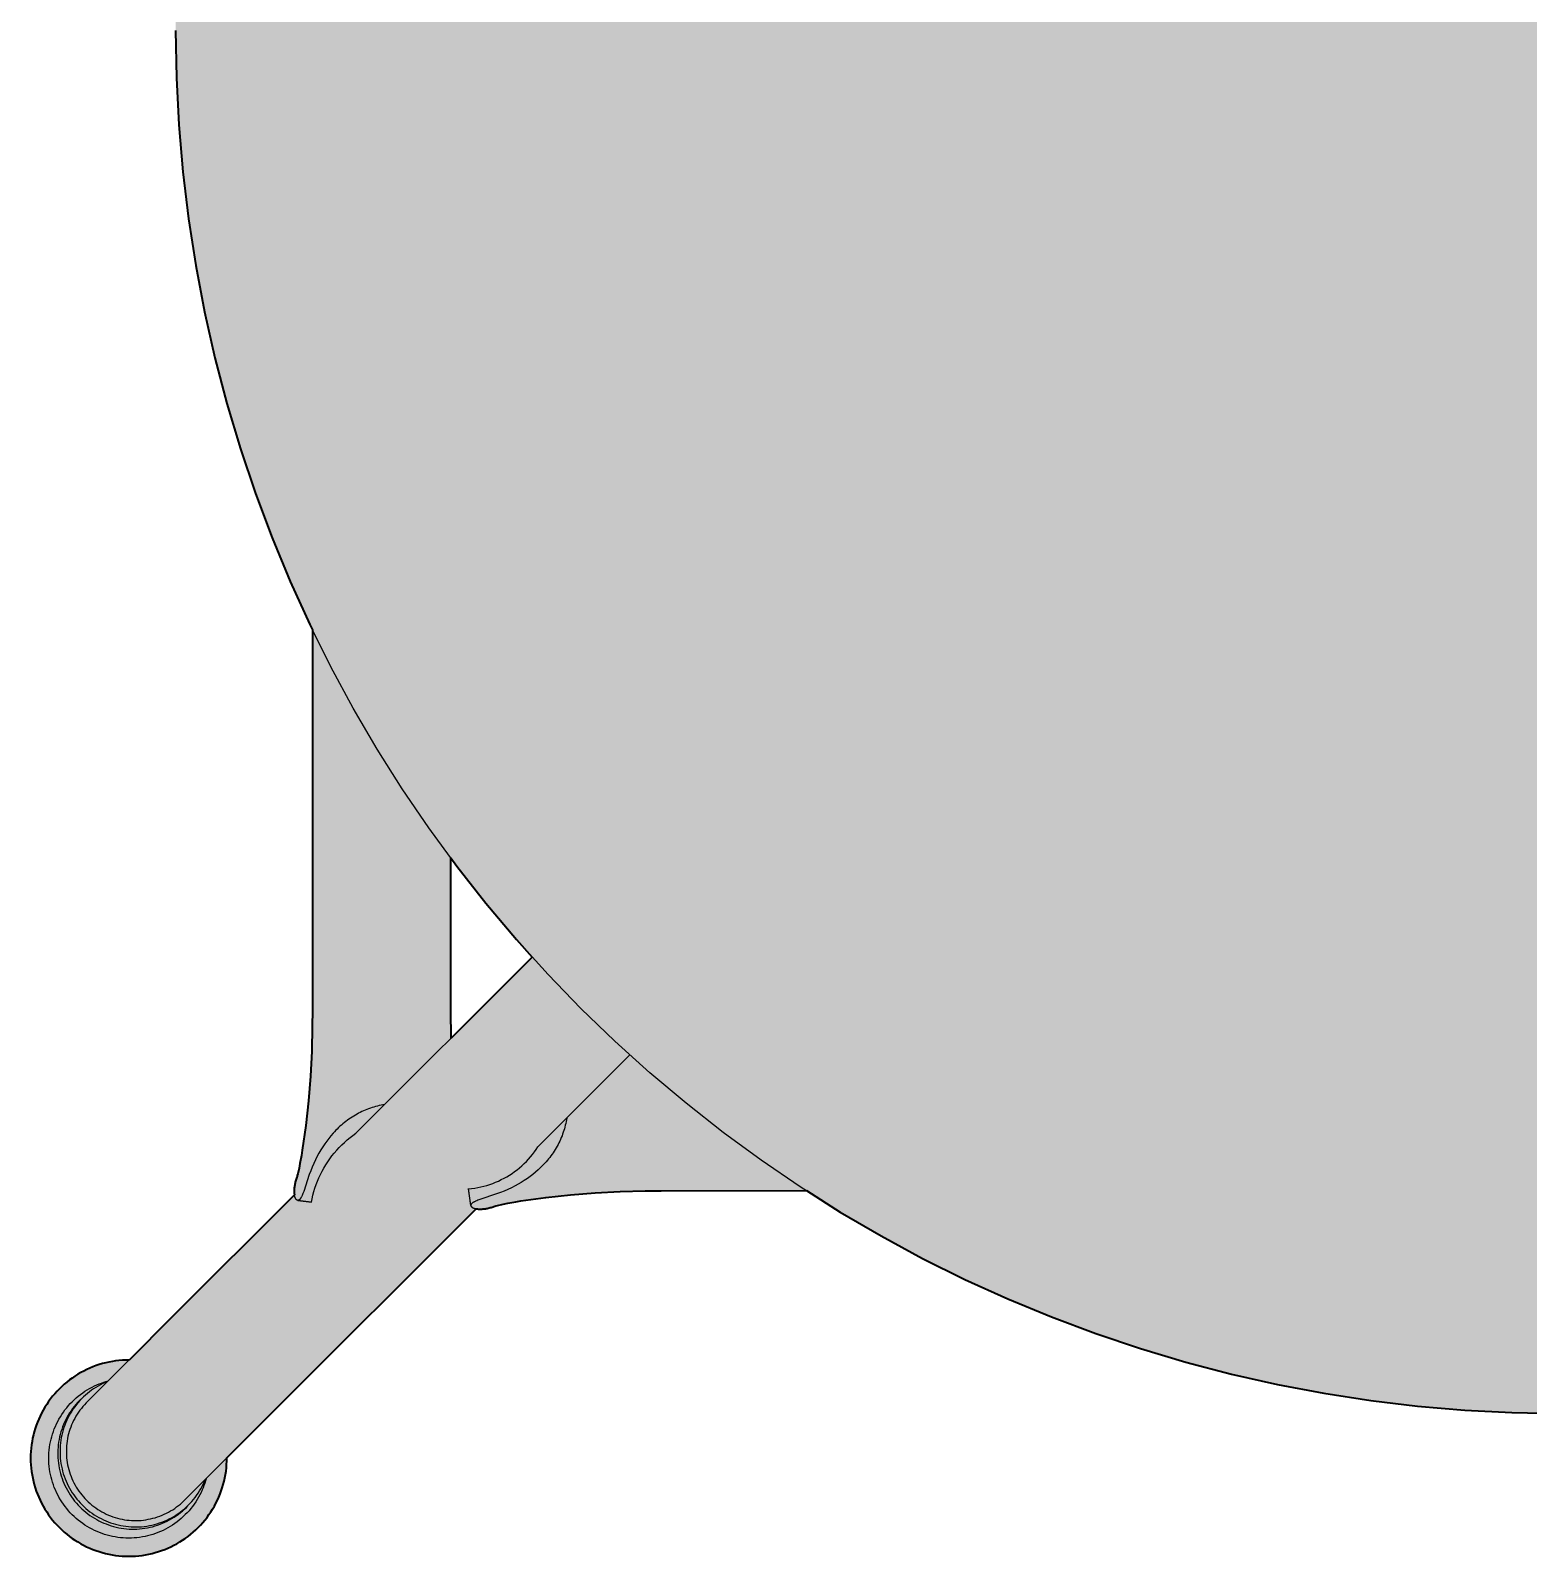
# Model space of a CAD drawing. Header units: millimetres. Extents: x -51 to 1808, y -768 to 752.
# Drawn here: x 181.8 to 355, y -768.4 to -591.6 of the extents above; entities that cross this region are included whole.
import ezdxf

# ---------------------------------------------------------------- set-up
doc = ezdxf.new("R2010")
doc.units = ezdxf.units.MM
doc.layers.add('Blocks', color=7, linetype='Continuous')
doc.layers.add('Blocks$Fill', color=7, linetype='Continuous', true_color=0xffffff)
doc.layers.add('Blocks$Inner', color=7, linetype='Continuous', lineweight=25, true_color=0x007f00)
doc.layers.add('Blocks$Outline', color=7, linetype='Continuous', lineweight=35, true_color=0xff3f3f)

# ---------------------------------------------------------------- blocks, each defined once
blk = doc.blocks.new('Cornet Barstool Top')
at = {"layer": 'Blocks$Fill'}
h = blk.add_hatch(color=256, dxfattribs=at)
h.paths.add_polyline_path([(489.73, 136.43), (490.52, 136.42), (490.91, 136.43), (491.3, 136.46), (491.69, 136.51), (492.08, 136.56), (492.47, 136.63), (492.85, 136.72), (493.24, 136.81), (493.61, 136.92), (493.99, 137.05), (494.36, 137.18), (494.72, 137.33), (495.08, 137.49), (495.43, 137.66), (495.78, 137.85), (496.12, 138.05), (496.45, 138.26), (496.78, 138.48), (497.09, 138.71), (497.4, 138.95), (497.7, 139.2), (498, 139.47), (498.28, 139.74), (498.55, 140.02), (498.81, 140.31), (499.06, 140.6), (499.3, 140.91), (499.53, 141.22), (499.74, 141.54), (499.95, 141.87), (500.15, 142.2), (500.33, 142.54), (500.5, 142.89), (500.66, 143.24), (500.81, 143.6), (500.95, 143.97), (501.07, 144.33), (501.18, 144.7), (501.28, 145.08), (501.37, 145.46), (501.44, 145.84), (501.5, 146.22), (501.54, 146.61), (501.58, 146.99), (501.6, 147.38), (501.6, 147.77), (501.6, 148.15), (501.58, 148.54), (501.54, 148.93), (501.5, 149.31), (501.44, 149.69), (501.36, 150.08), (501.28, 150.45), (501.18, 150.83), (501.07, 151.2), (500.95, 151.57), (500.81, 151.93), (500.66, 152.29), (500.5, 152.64), (500.33, 152.99), (500.14, 153.33), (499.95, 153.66), (499.74, 153.99), (499.52, 154.31), (499.29, 154.62), (499.06, 154.93), (498.81, 155.23), (498.55, 155.51), (498.28, 155.79), (498, 156.06), (497.71, 156.32), (497.41, 156.57), (497.11, 156.81), (496.8, 157.04), (496.48, 157.26), (496.15, 157.46), (495.81, 157.66), (495.47, 157.84), (495.13, 158.02), (494.77, 158.18), (494.41, 158.32), (494.05, 158.46), (493.68, 158.58), (493.31, 158.69), (492.94, 158.79), (492.56, 158.88), (492.18, 158.95), (491.8, 159.01), (491.41, 159.06), (491.02, 159.09), (490.64, 159.11), (490.25, 159.11), (489.86, 159.11), (489.48, 159.09), (489.09, 159.05), (488.7, 159.01), (488.32, 158.95), (487.94, 158.88), (487.56, 158.79), (487.19, 158.69), (486.82, 158.58), (486.45, 158.46), (486.09, 158.32), (485.73, 158.17), (485.38, 158.01), (485.03, 157.84), (484.69, 157.66), (484.35, 157.46), (484.03, 157.25), (483.71, 157.04), (483.39, 156.81), (483.09, 156.57), (482.79, 156.32), (482.5, 156.06), (482.23, 155.79), (481.96, 155.51), (481.7, 155.23), (481.45, 154.93), (481.22, 154.63), (480.99, 154.32), (480.77, 154.01), (480.57, 153.68), (480.37, 153.35), (480.19, 153.01), (480.02, 152.67), (479.86, 152.32), (479.71, 151.97), (479.57, 151.61), (479.45, 151.25), (479.34, 150.88), (479.24, 150.51), (479.15, 150.13), (479.08, 149.76), (479.02, 149.38), (478.97, 149), (478.93, 148.62), (478.91, 148.23), (469.64, 138.96), (469.58, 138.97), (469.53, 138.98), (469.49, 138.98), (469.44, 138.99), (469.39, 138.99), (469.3, 139), (469.19, 139), (469.09, 139), (468.99, 139), (468.88, 138.99), (468.78, 138.98), (468.67, 138.97), (468.57, 138.95), (468.47, 138.94), (468.35, 138.91), (468.24, 138.89), (468.13, 138.86), (468.02, 138.83), (467.9, 138.8), (467.79, 138.77), (467.68, 138.73), (467.57, 138.69), (467.36, 138.63), (467.18, 138.59), (466.53, 138.44), (465.98, 138.33), (464.46, 138.05), (461.6, 137.66), (458.73, 137.34), (455.86, 137.11), (452.98, 136.96), (450.09, 136.89), (367.25, 136.85), (357.38, 139.24), (352.01, 140.26), (346.61, 141.09), (341.19, 141.75), (335.74, 142.21), (330.29, 142.49), (324.82, 142.58), (313.91, 142.21), (308.46, 141.75), (303.04, 141.09), (297.64, 140.26), (292.27, 139.24), (286.94, 138.04), (282.34, 136.83), (197.96, 136.86), (194.59, 137.01), (191.22, 137.26), (187.87, 137.63), (184.53, 138.11), (183.61, 138.28), (183.07, 138.39), (182.23, 138.58), (182.13, 138.61), (182.02, 138.64), (181.91, 138.68), (181.8, 138.72), (181.69, 138.75), (181.58, 138.78), (181.47, 138.81), (181.35, 138.84), (181.24, 138.86), (181.13, 138.89), (181.02, 138.9), (180.92, 138.92), (180.82, 138.93), (180.71, 138.94), (180.61, 138.95), (180.51, 138.95), (180.4, 138.95), (180.3, 138.95), (180.2, 138.94), (180.16, 138.94), (180.11, 138.93), (180.06, 138.93), (180.02, 138.92), (179.97, 138.91), (179.92, 138.9), (179.88, 138.89), (179.84, 138.88), (179.84, 138.88), (170.99, 147.73), (170.98, 148.5), (170.96, 148.88), (170.93, 149.26), (170.88, 149.64), (170.82, 150.02), (170.74, 150.4), (170.66, 150.77), (170.56, 151.14), (170.44, 151.51), (170.32, 151.87), (170.18, 152.23), (170.04, 152.58), (169.88, 152.93), (169.7, 153.27), (169.52, 153.61), (169.33, 153.94), (169.12, 154.26), (168.9, 154.58), (168.68, 154.89), (168.44, 155.19), (168.19, 155.48), (167.94, 155.76), (167.67, 156.04), (167.39, 156.31), (167.1, 156.57), (166.81, 156.82), (166.5, 157.06), (166.19, 157.29), (165.87, 157.5), (165.54, 157.71), (165.21, 157.91), (164.87, 158.09), (164.52, 158.26), (164.17, 158.42), (163.81, 158.57), (163.44, 158.71), (163.08, 158.83), (162.71, 158.94), (162.33, 159.04), (161.95, 159.12), (161.57, 159.2), (161.19, 159.26), (160.8, 159.3), (160.42, 159.34), (160.03, 159.36), (159.64, 159.36), (159.26, 159.36), (158.87, 159.34), (158.48, 159.3), (158.1, 159.26), (157.71, 159.2), (157.33, 159.12), (156.96, 159.04), (156.58, 158.94), (156.21, 158.83), (155.84, 158.71), (155.48, 158.57), (155.12, 158.42), (154.77, 158.26), (154.42, 158.09), (154.08, 157.9), (153.75, 157.71), (153.42, 157.5), (153.1, 157.28), (152.79, 157.05), (152.48, 156.81), (152.18, 156.57), (151.9, 156.31), (151.62, 156.04), (151.35, 155.76), (151.09, 155.47), (150.84, 155.17), (150.6, 154.87), (150.37, 154.56), (150.15, 154.24), (149.95, 153.91), (149.75, 153.57), (149.57, 153.23), (149.39, 152.88), (149.23, 152.53), (149.09, 152.17), (148.95, 151.81), (148.83, 151.44), (148.72, 151.07), (148.62, 150.7), (148.53, 150.32), (148.46, 149.94), (148.4, 149.56), (148.35, 149.17), (148.32, 148.78), (148.3, 148.4), (148.3, 148.01), (148.3, 147.62), (148.32, 147.24), (148.35, 146.85), (148.4, 146.46), (148.46, 146.08), (148.53, 145.7), (148.62, 145.32), (148.72, 144.95), (148.83, 144.58), (148.95, 144.21), (149.09, 143.85), (149.24, 143.49), (149.4, 143.14), (149.57, 142.79), (149.75, 142.45), (149.95, 142.11), (150.16, 141.79), (150.37, 141.46), (150.6, 141.15), (150.84, 140.85), (151.09, 140.55), (151.35, 140.26), (151.62, 139.98), (151.91, 139.71), (152.2, 139.45), (152.5, 139.19), (152.81, 138.95), (153.13, 138.72), (153.46, 138.49), (153.8, 138.28), (154.14, 138.09), (154.49, 137.9), (154.84, 137.73), (155.2, 137.57), (155.57, 137.42), (155.94, 137.28), (156.32, 137.16), (156.7, 137.05), (157.08, 136.95), (157.47, 136.87), (157.86, 136.8), (158.25, 136.75), (158.64, 136.71), (159.04, 136.68), (159.43, 136.66), (178.58, 117.52), (178.56, 117.47), (178.55, 117.43), (178.54, 117.39), (178.53, 117.35), (178.52, 117.31), (178.52, 117.26), (178.51, 117.22), (178.5, 117.17), (178.5, 117.12), (178.49, 117.07), (178.49, 117.03), (178.48, 116.93), (178.48, 116.83), (178.48, 116.73), (178.48, 116.62), (178.49, 116.52), (178.5, 116.41), (178.51, 116.31), (178.52, 116.21), (178.54, 116.1), (178.56, 115.99), (178.59, 115.88), (178.61, 115.76), (178.64, 115.65), (178.68, 115.54), (178.71, 115.43), (178.75, 115.32), (178.79, 115.21), (178.85, 115), (178.89, 114.82), (179.04, 114.16), (179.15, 113.62), (179.42, 112.09), (179.82, 109.24), (180.14, 106.37), (180.37, 103.49), (180.52, 100.61), (180.59, 97.73), (180.62, 51.88), (178.07, 46.33), (175.98, 41.28), (174.06, 36.17), (172.32, 30.99), (170.76, 25.75), (169.37, 20.47), (168.17, 15.14), (167.15, 9.77), (166.32, 4.37), (165.66, -1.05), (165.2, -6.5), (164.92, -11.95), (164.82, -17.42), (164.92, -22.88), (165.2, -28.33), (165.66, -33.78), (166.32, -39.2), (167.15, -44.6), (168.17, -49.97), (169.37, -55.3), (170.76, -60.58), (172.32, -65.82), (174.06, -71), (175.98, -76.11), (178.07, -81.16), (180.33, -86.13), (180.64, -86.76), (180.56, -135.49), (180.41, -138.38), (180.18, -141.25), (179.87, -144.12), (179.47, -146.97), (179.37, -147.59), (179.09, -149.04), (178.94, -149.7), (178.89, -149.88), (178.86, -149.99), (178.83, -150.09), (178.79, -150.2), (178.76, -150.31), (178.72, -150.42), (178.69, -150.53), (178.66, -150.65), (178.63, -150.76), (178.61, -150.87), (178.59, -150.99), (178.57, -151.09), (178.56, -151.19), (178.54, -151.3), (178.53, -151.4), (178.53, -151.5), (178.52, -151.61), (178.52, -151.71), (178.53, -151.82), (178.53, -151.91), (178.54, -151.96), (178.54, -152), (178.55, -152.05), (178.55, -152.1), (178.56, -152.12), (159.43, -171.25), (158.66, -171.27), (158.27, -171.3), (157.88, -171.35), (157.5, -171.41), (157.11, -171.48), (156.73, -171.56), (156.36, -171.66), (155.98, -171.77), (155.62, -171.89), (155.25, -172.03), (154.89, -172.18), (154.54, -172.34), (154.19, -172.51), (153.84, -172.7), (153.51, -172.89), (153.18, -173.1), (152.86, -173.32), (152.54, -173.55), (152.24, -173.79), (151.94, -174.04), (151.65, -174.3), (151.37, -174.57), (151.1, -174.85), (150.84, -175.14), (150.59, -175.43), (150.35, -175.74), (150.12, -176.05), (149.91, -176.37), (149.7, -176.7), (149.5, -177.03), (149.32, -177.38), (149.15, -177.72), (148.99, -178.08), (148.84, -178.43), (148.7, -178.8), (148.58, -179.16), (148.47, -179.53), (148.37, -179.91), (148.28, -180.29), (148.21, -180.67), (148.15, -181.05), (148.11, -181.44), (148.07, -181.82), (148.05, -182.21), (148.05, -182.6), (148.05, -182.98), (148.07, -183.37), (148.11, -183.76), (148.15, -184.14), (148.21, -184.53), (148.29, -184.91), (148.37, -185.28), (148.47, -185.66), (148.58, -186.03), (148.7, -186.4), (148.84, -186.76), (148.99, -187.12), (149.15, -187.47), (149.32, -187.82), (149.51, -188.16), (149.7, -188.49), (149.91, -188.82), (150.13, -189.14), (150.36, -189.45), (150.59, -189.76), (150.84, -190.06), (151.1, -190.34), (151.37, -190.62), (151.65, -190.89), (151.94, -191.15), (152.24, -191.4), (152.54, -191.64), (152.85, -191.87), (153.17, -192.09), (153.5, -192.29), (153.84, -192.49), (154.18, -192.67), (154.52, -192.85), (154.88, -193.01), (155.24, -193.15), (155.6, -193.29), (155.97, -193.41), (156.34, -193.52), (156.71, -193.62), (157.09, -193.71), (157.47, -193.78), (157.85, -193.84), (158.24, -193.89), (158.63, -193.92), (159.01, -193.94), (159.4, -193.95), (159.79, -193.94), (160.17, -193.92), (160.56, -193.89), (160.95, -193.84), (161.33, -193.78), (161.71, -193.71), (162.09, -193.62), (162.46, -193.52), (162.83, -193.41), (163.2, -193.29), (163.56, -193.15), (163.92, -193), (164.27, -192.84), (164.62, -192.67), (164.96, -192.49), (165.3, -192.29), (165.62, -192.08), (165.94, -191.87), (166.26, -191.64), (166.56, -191.4), (166.86, -191.15), (167.15, -190.89), (167.42, -190.62), (167.7, -190.34), (167.96, -190.05), (168.21, -189.75), (168.45, -189.45), (168.68, -189.13), (168.89, -188.81), (169.1, -188.48), (169.3, -188.15), (169.48, -187.8), (169.65, -187.45), (169.82, -187.1), (169.96, -186.74), (170.1, -186.38), (170.22, -186.01), (170.33, -185.63), (170.43, -185.26), (170.52, -184.88), (170.59, -184.5), (170.65, -184.11), (170.69, -183.72), (170.72, -183.34), (170.74, -182.95), (170.75, -182.56), (199.57, -153.73), (199.64, -153.74), (199.68, -153.75), (199.73, -153.76), (199.78, -153.76), (199.83, -153.77), (199.92, -153.77), (200.02, -153.78), (200.13, -153.77), (200.23, -153.77), (200.34, -153.76), (200.44, -153.76), (200.54, -153.74), (200.65, -153.73), (200.75, -153.71), (200.86, -153.69), (200.98, -153.67), (201.09, -153.64), (201.2, -153.61), (201.31, -153.58), (201.42, -153.54), (201.53, -153.51), (201.64, -153.47), (201.85, -153.41), (202.03, -153.36), (202.69, -153.21), (203.23, -153.1), (204.76, -152.83), (207.62, -152.43), (210.48, -152.11), (213.36, -151.88), (216.24, -151.73), (219.12, -151.66), (237.77, -151.64), (246.41, -156.88), (251.21, -159.48), (256.11, -161.91), (261.08, -164.17), (266.13, -166.26), (271.24, -168.18), (276.42, -169.92), (281.66, -171.48), (286.94, -172.87), (292.27, -174.07), (297.64, -175.09), (303.04, -175.93), (308.46, -176.58), (313.91, -177.04), (319.36, -177.32), (324.82, -177.42), (330.29, -177.32), (335.74, -177.04), (341.19, -176.58), (346.61, -175.93), (352.01, -175.09), (357.38, -174.07), (362.71, -172.87), (367.99, -171.48), (373.23, -169.92), (378.41, -168.18), (383.52, -166.26), (388.57, -164.17), (393.54, -161.91), (398.44, -159.48), (403.24, -156.88), (407.96, -154.12), (411.93, -151.61), (433.21, -151.69), (436.09, -151.84), (438.97, -152.08), (441.83, -152.39), (444.69, -152.79), (445.3, -152.89), (446.76, -153.17), (447.42, -153.32), (447.81, -153.42), (447.92, -153.46), (448.03, -153.5), (448.14, -153.53), (448.25, -153.57), (448.36, -153.6), (448.47, -153.62), (448.59, -153.65), (448.7, -153.67), (448.8, -153.69), (448.91, -153.7), (449.01, -153.71), (449.11, -153.72), (449.22, -153.73), (449.32, -153.73), (449.43, -153.73), (449.53, -153.73), (449.62, -153.72), (449.67, -153.72), (449.72, -153.71), (449.77, -153.71), (449.8, -153.7), (478.66, -182.56), (478.67, -183.33), (478.69, -183.71), (478.72, -184.09), (478.77, -184.47), (478.83, -184.85), (478.91, -185.23), (478.99, -185.6), (479.09, -185.97), (479.21, -186.34), (479.33, -186.7), (479.47, -187.06), (479.61, -187.41), (479.77, -187.76), (479.95, -188.1), (480.13, -188.44), (480.32, -188.77), (480.53, -189.09), (480.75, -189.41), (480.97, -189.72), (481.21, -190.02), (481.46, -190.31), (481.71, -190.59), (481.98, -190.87), (482.26, -191.14), (482.55, -191.4), (482.84, -191.65), (483.15, -191.89), (483.46, -192.12), (483.78, -192.33), (484.11, -192.54), (484.44, -192.74), (484.78, -192.92), (485.13, -193.09), (485.48, -193.25), (485.84, -193.4), (486.21, -193.54), (486.57, -193.66), (486.94, -193.77), (487.32, -193.87), (487.7, -193.96), (488.08, -194.03), (488.46, -194.09), (488.85, -194.13), (489.23, -194.17), (489.62, -194.19), (490.01, -194.19), (490.39, -194.19), (490.78, -194.17), (491.17, -194.13), (491.55, -194.09), (491.94, -194.03), (492.32, -193.95), (492.69, -193.87), (493.07, -193.77), (493.44, -193.66), (493.81, -193.54), (494.17, -193.4), (494.53, -193.25), (494.88, -193.09), (495.23, -192.92), (495.57, -192.74), (495.9, -192.54), (496.23, -192.33), (496.55, -192.11), (496.86, -191.89), (497.17, -191.65), (497.47, -191.4), (497.75, -191.14), (498.03, -190.87), (498.3, -190.59), (498.56, -190.3), (498.81, -190), (499.05, -189.7), (499.28, -189.39), (499.5, -189.07), (499.7, -188.74), (499.9, -188.4), (500.08, -188.06), (500.26, -187.72), (500.42, -187.36), (500.56, -187), (500.7, -186.64), (500.82, -186.27), (500.93, -185.9), (501.03, -185.53), (501.12, -185.15), (501.19, -184.77), (501.25, -184.39), (501.3, -184), (501.33, -183.62), (501.35, -183.23), (501.35, -182.84), (501.35, -182.45), (501.33, -182.07), (501.3, -181.68), (501.25, -181.3), (501.19, -180.91), (501.12, -180.53), (501.03, -180.15), (500.93, -179.78), (500.82, -179.41), (500.7, -179.04), (500.56, -178.68), (500.41, -178.32), (500.25, -177.97), (500.08, -177.62), (499.9, -177.28), (499.7, -176.94), (499.49, -176.62), (499.28, -176.3), (499.05, -175.98), (498.81, -175.68), (498.56, -175.38), (498.3, -175.09), (498.03, -174.82), (497.74, -174.54), (497.45, -174.28), (497.15, -174.02), (496.84, -173.78), (496.52, -173.55), (496.19, -173.33), (495.85, -173.12), (495.51, -172.92), (495.16, -172.73), (494.81, -172.56), (494.45, -172.4), (494.08, -172.25), (493.71, -172.11), (493.33, -171.99), (492.95, -171.88), (492.57, -171.79), (492.18, -171.7), (491.79, -171.63), (491.4, -171.58), (491.01, -171.54), (490.61, -171.51), (490.22, -171.49), (451.03, -132.3), (451.03, -132.22), (451.04, -132.12), (451.04, -132.02), (451.04, -131.92), (451.04, -131.81), (451.03, -131.71), (451.02, -131.6), (451.01, -131.5), (451, -131.4), (450.98, -131.29), (450.96, -131.18), (450.93, -131.07), (450.91, -130.95), (450.88, -130.84), (450.85, -130.73), (450.81, -130.62), (450.77, -130.51), (450.73, -130.4), (450.25, -127.98), (449.85, -125.54), (449.53, -123.09), (449.28, -120.63), (449.12, -118.16), (455.54, -109.68), (458.61, -105.17), (461.53, -100.55), (464.29, -95.83), (466.89, -91.03), (469.32, -86.13), (471.58, -81.16), (473.67, -76.11), (475.59, -71), (477.33, -65.82), (478.89, -60.58), (480.28, -55.3), (481.48, -49.97), (482.5, -44.6), (483.33, -39.2), (483.99, -33.78), (484.45, -28.33), (484.73, -22.88), (484.82, -17.42), (484.73, -11.95), (484.45, -6.5), (483.99, -1.05), (483.33, 4.37), (482.5, 9.77), (481.48, 15.14), (480.28, 20.47), (478.89, 25.75), (477.33, 30.99), (475.59, 36.17), (473.67, 41.28), (471.58, 46.33), (469.32, 51.3), (466.89, 56.19), (464.29, 61), (461.53, 65.72), (458.61, 70.34), (455.54, 74.85), (452.31, 79.26), (449.09, 83.37), (449.49, 88.3), (449.81, 90.75), (450.21, 93.19), (450.7, 95.61), (450.73, 95.72), (450.77, 95.83), (450.81, 95.94), (450.84, 96.05), (450.87, 96.17), (450.89, 96.28), (450.92, 96.39), (450.94, 96.51), (450.96, 96.61), (450.97, 96.71), (450.98, 96.82), (450.99, 96.92), (451, 97.02), (451, 97.13), (451, 97.23), (451, 97.34), (450.99, 97.43), (450.99, 97.48), (450.99, 97.52), (450.98, 97.57), (450.97, 97.62), (450.97, 97.66)], flags=0)
h.paths.add_polyline_path([(405.28, 120.86), (451.51, 120.83), (432.02, 101.34), (425.8, 106.7), (421.5, 110.07), (417.09, 113.3), (412.58, 116.37), (407.96, 119.29)], flags=0)
h.paths.add_polyline_path([(185.71, 133.01), (186.1, 132.64), (186.29, 132.45), (186.47, 132.25)], flags=0)
h.paths.add_polyline_path([(196.61, 78.27), (196.65, 99.45), (206.19, 89.91), (200.71, 83.56), (197.34, 79.26)], flags=0)
h.paths.add_polyline_path([(217.5, 101.22), (197.94, 120.79), (244.32, 120.83), (237.07, 116.37), (232.56, 113.3), (228.15, 110.07), (223.85, 106.7), (219.67, 103.18)], flags=0)
h.paths.add_polyline_path([(196.64, -113.15), (200.71, -118.39), (204.23, -122.57), (206.07, -124.61), (196.68, -134)], flags=0)
h.paths.add_polyline_path([(449.18, -133.28), (450.61, -133.08), (450.62, -133.08), (450.62, -133.08), (450.62, -133.08), (449.18, -133.28)], flags=0)
at = {"layer": 'Blocks$Inner'}
for p, q in [((180.64, -130.78), (180.64, -86.76)), ((196.64, -113.15), (196.64, -130.78)), ((185.67, -145.01), (206.07, -124.61)), ((206.73, -146.58), (217.37, -135.93)), ((198.96, -153.35), (198.69, -151.41)), ((220.96, -151.65), (237.77, -151.64)), ((180.51, -152.99), (178.95, -152.77))]:
    blk.add_line(p, q, dxfattribs=at)
for points in [[(324.82, -177.42), (319.36, -177.32), (313.91, -177.04), (308.46, -176.58), (303.04, -175.93), (297.64, -175.09), (292.27, -174.07), (286.94, -172.87), (281.66, -171.48), (276.42, -169.92), (271.24, -168.18), (266.13, -166.26), (261.08, -164.17), (256.11, -161.91), (251.21, -159.48), (246.41, -156.88), (241.69, -154.12), (237.07, -151.2), (232.56, -148.13), (228.15, -144.9), (223.85, -141.53), (219.67, -138.01), (215.62, -134.35), (211.69, -130.55), (207.89, -126.62), (204.23, -122.57), (200.71, -118.39), (197.34, -114.09), (194.11, -109.68), (191.04, -105.17), (188.12, -100.55), (185.36, -95.83), (182.76, -91.03), (180.33, -86.13), (178.07, -81.16), (175.98, -76.11), (174.06, -71), (172.32, -65.82), (170.76, -60.58), (169.37, -55.3), (168.17, -49.97), (167.15, -44.6), (166.32, -39.2), (165.66, -33.78), (165.2, -28.33), (164.92, -22.88), (164.82, -17.42)], [(189, -141.68), (188.79, -141.72), (188.58, -141.76), (188.37, -141.8), (188.16, -141.85), (187.95, -141.91), (187.74, -141.97), (187.54, -142.03), (187.34, -142.1), (187.14, -142.17), (186.94, -142.25), (186.75, -142.33), (186.55, -142.41), (186.36, -142.5), (186.17, -142.59), (185.98, -142.69), (185.8, -142.79), (185.61, -142.9), (185.42, -143.01), (185.23, -143.13), (185.05, -143.25), (184.87, -143.38), (184.69, -143.5), (184.51, -143.64), (184.34, -143.77), (184.17, -143.91), (184, -144.06), (183.83, -144.2), (183.67, -144.35), (183.51, -144.51), (183.36, -144.66), (183.2, -144.82), (183.05, -144.98), (182.79, -145.29), (182.53, -145.59), (182.29, -145.91), (182.06, -146.24), (181.83, -146.58), (181.61, -146.93), (181.4, -147.29), (181.2, -147.66), (180.99, -148.07), (180.8, -148.49), (180.61, -148.92), (180.44, -149.36), (180.27, -149.79), (179.63, -151.73), (179.54, -151.98), (179.49, -152.1), (179.44, -152.22), (179.41, -152.28), (179.38, -152.34), (179.35, -152.41), (179.33, -152.44), (179.31, -152.47), (179.29, -152.51), (179.27, -152.53), (179.26, -152.55), (179.24, -152.57), (179.23, -152.6), (179.21, -152.62), (179.2, -152.64), (179.18, -152.65), (179.17, -152.66), (179.16, -152.67), (179.16, -152.68), (179.15, -152.68), (179.14, -152.69), (179.13, -152.7), (179.13, -152.7), (179.12, -152.71), (179.11, -152.72), (179.1, -152.72), (179.09, -152.73), (179.09, -152.73), (179.08, -152.74), (179.07, -152.74), (179.06, -152.74), (179.06, -152.75), (179.05, -152.75), (179.04, -152.75), (179.04, -152.76), (179.03, -152.76), (179.02, -152.76), (179.01, -152.76), (179.01, -152.76), (179, -152.77), (179, -152.77), (178.99, -152.77), (178.99, -152.77), (178.98, -152.77), (178.98, -152.77), (178.98, -152.77), (178.97, -152.77), (178.97, -152.77), (178.96, -152.77), (178.96, -152.77), (178.96, -152.77), (178.95, -152.77), (178.95, -152.77), (178.94, -152.77), (178.94, -152.77), (178.93, -152.77), (178.93, -152.77), (178.92, -152.77), (178.92, -152.76), (178.91, -152.76), (178.91, -152.76), (178.9, -152.76), (178.9, -152.76), (178.89, -152.76), (178.89, -152.76), (178.88, -152.75), (178.88, -152.75), (178.87, -152.75), (178.87, -152.75), (178.86, -152.74), (178.86, -152.74), (178.85, -152.74), (178.85, -152.73), (178.84, -152.73), (178.84, -152.73), (178.83, -152.72), (178.83, -152.72), (178.82, -152.72), (178.81, -152.71), (178.81, -152.7), (178.8, -152.7), (178.8, -152.69), (178.78, -152.68), (178.78, -152.67), (178.77, -152.66), (178.76, -152.65), (178.75, -152.64), (178.74, -152.63), (178.73, -152.61), (178.72, -152.6), (178.71, -152.59), (178.7, -152.57), (178.7, -152.56), (178.69, -152.54), (178.68, -152.53), (178.67, -152.5), (178.66, -152.48), (178.65, -152.46), (178.64, -152.43), (178.62, -152.39), (178.61, -152.35), (178.6, -152.31), (178.59, -152.27), (178.58, -152.23), (178.57, -152.19), (178.56, -152.14), (178.55, -152.1), (178.55, -152.05), (178.54, -152), (178.54, -151.96), (178.53, -151.91), (178.53, -151.82), (178.52, -151.71), (178.52, -151.61), (178.53, -151.5), (178.53, -151.4), (178.54, -151.3), (178.56, -151.19), (178.57, -151.09), (178.59, -150.99), (178.61, -150.87), (178.63, -150.76), (178.66, -150.65), (178.69, -150.53), (178.72, -150.42), (178.76, -150.31), (178.79, -150.2), (178.83, -150.09), (178.86, -149.99), (178.89, -149.88), (178.94, -149.7), (179.09, -149.04), (179.2, -148.5), (179.37, -147.59), (179.47, -146.97), (179.87, -144.12), (180.18, -141.25), (180.41, -138.38), (180.56, -135.49), (180.63, -132.61), (180.64, -130.78)], [(196.64, -130.78), (196.68, -134)], [(210.06, -143.25), (210.02, -143.46), (209.99, -143.66), (209.94, -143.87), (209.89, -144.08), (209.84, -144.28), (209.78, -144.49), (209.72, -144.69), (209.66, -144.89), (209.58, -145.1), (209.51, -145.3), (209.42, -145.51), (209.33, -145.71), (209.24, -145.91), (209.15, -146.11), (209.05, -146.31), (208.94, -146.5), (208.83, -146.69), (208.72, -146.88), (208.6, -147.07), (208.48, -147.25), (208.36, -147.43), (208.23, -147.61), (208.1, -147.79), (207.96, -147.96), (207.82, -148.13), (207.68, -148.3), (207.53, -148.46), (207.38, -148.63), (207.23, -148.79), (207.07, -148.94), (206.91, -149.09), (206.75, -149.25), (206.45, -149.51), (206.14, -149.76), (205.82, -150.01), (205.5, -150.24), (205.15, -150.47), (204.8, -150.69), (204.44, -150.9), (204.08, -151.1), (203.66, -151.31), (203.24, -151.5), (202.81, -151.69), (202.38, -151.86), (201.94, -152.02), (200, -152.67), (199.76, -152.76), (199.64, -152.81), (199.52, -152.86), (199.45, -152.89), (199.39, -152.92), (199.33, -152.95), (199.3, -152.97), (199.27, -152.99), (199.22, -153.01), (199.2, -153.03), (199.18, -153.04), (199.16, -153.06), (199.14, -153.07), (199.12, -153.09), (199.1, -153.1), (199.08, -153.12), (199.07, -153.13), (199.06, -153.14), (199.06, -153.14), (199.05, -153.15), (199.04, -153.16), (199.04, -153.17), (199.03, -153.17), (199.03, -153.18), (199.02, -153.19), (199.01, -153.2), (199.01, -153.21), (199, -153.21), (199, -153.22), (198.99, -153.23), (198.99, -153.24), (198.99, -153.24), (198.98, -153.25), (198.98, -153.26), (198.98, -153.26), (198.98, -153.27), (198.97, -153.28), (198.97, -153.29), (198.97, -153.29), (198.97, -153.3), (198.97, -153.3), (198.97, -153.31), (198.97, -153.31), (198.97, -153.32), (198.97, -153.32), (198.97, -153.32), (198.97, -153.33), (198.96, -153.33), (198.96, -153.34), (198.96, -153.34), (198.96, -153.34), (198.96, -153.35), (198.97, -153.35), (198.97, -153.36), (198.97, -153.36), (198.97, -153.37), (198.97, -153.37), (198.97, -153.38), (198.97, -153.38), (198.97, -153.39), (198.97, -153.39), (198.97, -153.4), (198.98, -153.4), (198.98, -153.41), (198.98, -153.41), (198.98, -153.42), (198.98, -153.42), (198.99, -153.43), (198.99, -153.43), (198.99, -153.44), (198.99, -153.44), (199, -153.45), (199, -153.45), (199, -153.46), (199.01, -153.46), (199.01, -153.47), (199.01, -153.47), (199.02, -153.48), (199.02, -153.49), (199.03, -153.49), (199.04, -153.5), (199.04, -153.5), (199.05, -153.51), (199.06, -153.52), (199.07, -153.53), (199.09, -153.54), (199.1, -153.55), (199.11, -153.56), (199.12, -153.57), (199.13, -153.58), (199.15, -153.59), (199.16, -153.59), (199.18, -153.6), (199.19, -153.61), (199.2, -153.62), (199.23, -153.63), (199.25, -153.64), (199.27, -153.65), (199.31, -153.66), (199.35, -153.68), (199.39, -153.69), (199.43, -153.7), (199.46, -153.71), (199.5, -153.72), (199.54, -153.73), (199.59, -153.74), (199.64, -153.74), (199.68, -153.75), (199.73, -153.76), (199.78, -153.76), (199.83, -153.77), (199.92, -153.77), (200.02, -153.78), (200.13, -153.77), (200.23, -153.77), (200.34, -153.76), (200.44, -153.76), (200.54, -153.74), (200.65, -153.73), (200.75, -153.71), (200.86, -153.69), (200.98, -153.67), (201.09, -153.64), (201.2, -153.61), (201.31, -153.58), (201.42, -153.54), (201.53, -153.51), (201.64, -153.47), (201.85, -153.41), (202.03, -153.36), (202.69, -153.21), (203.23, -153.1), (204.15, -152.93), (204.76, -152.83), (207.62, -152.43), (210.48, -152.11), (213.36, -151.88), (216.24, -151.73), (219.12, -151.66), (220.96, -151.65)], [(178.96, -152.77), (180.52, -152.99), (180.6, -152.58), (180.69, -152.16), (180.8, -151.75), (180.93, -151.35), (181.07, -150.95), (181.22, -150.55), (181.38, -150.16), (181.56, -149.78), (181.75, -149.4), (181.96, -149.03), (182.18, -148.66), (182.41, -148.31), (182.65, -147.96), (182.9, -147.62), (183.17, -147.29), (183.45, -146.97), (183.73, -146.66), (184.03, -146.35), (184.34, -146.06), (184.66, -145.78), (184.99, -145.51), (185.32, -145.26), (185.67, -145.01)], [(198.96, -153.34), (198.69, -151.43), (199.05, -151.39), (199.41, -151.35), (199.76, -151.28), (200.11, -151.21), (200.46, -151.13), (200.81, -151.03), (201.15, -150.92), (201.49, -150.8), (201.83, -150.67), (202.16, -150.53), (202.49, -150.37), (202.81, -150.21), (203.12, -150.03), (203.43, -149.84), (203.73, -149.65), (204.02, -149.44), (204.31, -149.22), (204.59, -149), (204.87, -148.76), (205.13, -148.52), (205.39, -148.27), (205.63, -148), (205.87, -147.73), (206.1, -147.46), (206.32, -147.17), (206.53, -146.88), (206.73, -146.58)], [(178.56, -152.12), (164.4, -166.27), (154.47, -176.21), (154.28, -176.41), (154.09, -176.62), (153.92, -176.83), (153.75, -177.05), (153.59, -177.28), (153.43, -177.51), (153.29, -177.75), (153.15, -177.99), (153.02, -178.24), (152.9, -178.49), (152.79, -178.74), (152.69, -179), (152.6, -179.26), (152.51, -179.52), (152.44, -179.79), (152.37, -180.06), (152.32, -180.33), (152.27, -180.61), (152.24, -180.88), (152.21, -181.16), (152.19, -181.43), (152.18, -181.71), (152.18, -181.99), (152.19, -182.27), (152.21, -182.54), (152.24, -182.82), (152.28, -183.09), (152.33, -183.37), (152.39, -183.64), (152.46, -183.91), (152.54, -184.17), (152.62, -184.44), (152.72, -184.7), (152.82, -184.96), (152.94, -185.21), (153.06, -185.46), (153.19, -185.7), (153.33, -185.94), (153.48, -186.18), (153.63, -186.41), (153.8, -186.63), (153.97, -186.85), (154.15, -187.06), (154.33, -187.27), (154.52, -187.47), (154.72, -187.66), (154.93, -187.85), (155.14, -188.03), (155.36, -188.2), (155.59, -188.36), (155.82, -188.52), (156.05, -188.66), (156.29, -188.8), (156.54, -188.93), (156.78, -189.06), (157.04, -189.17), (157.29, -189.27), (157.56, -189.37), (157.82, -189.46), (158.09, -189.53), (158.35, -189.6), (158.63, -189.66), (158.9, -189.71), (159.17, -189.75), (159.45, -189.78), (159.73, -189.8), (160, -189.81), (160.28, -189.81), (160.56, -189.8), (160.84, -189.79), (161.11, -189.76), (161.39, -189.72), (161.66, -189.67), (161.93, -189.62), (162.2, -189.55), (162.47, -189.48), (162.73, -189.39), (162.99, -189.3), (163.25, -189.2), (163.51, -189.09), (163.76, -188.97), (164, -188.84), (164.24, -188.7), (164.48, -188.56), (164.71, -188.4), (164.94, -188.24), (165.16, -188.07), (165.37, -187.9), (165.58, -187.71), (165.78, -187.52), (175.72, -177.59), (199.57, -153.73)], [(170.75, -182.56), (170.74, -182.95), (170.72, -183.34), (170.69, -183.72), (170.65, -184.11), (170.59, -184.5), (170.52, -184.88), (170.43, -185.26), (170.33, -185.63), (170.22, -186.01), (170.1, -186.38), (169.96, -186.74), (169.82, -187.1), (169.65, -187.45), (169.48, -187.8), (169.3, -188.15), (169.1, -188.48), (168.89, -188.81), (168.68, -189.13), (168.45, -189.45), (168.21, -189.75), (167.96, -190.05), (167.7, -190.34), (167.42, -190.62), (167.15, -190.89), (166.86, -191.15), (166.56, -191.4), (166.26, -191.64), (165.94, -191.87), (165.62, -192.08), (165.3, -192.29), (164.96, -192.49), (164.62, -192.67), (164.27, -192.84), (163.92, -193), (163.56, -193.15), (163.2, -193.29), (162.83, -193.41), (162.46, -193.52), (162.09, -193.62), (161.71, -193.71), (161.33, -193.78), (160.95, -193.84), (160.56, -193.89), (160.17, -193.92), (159.79, -193.94), (159.4, -193.95), (159.01, -193.94), (158.63, -193.92), (158.24, -193.89), (157.85, -193.84), (157.47, -193.78), (157.09, -193.71), (156.71, -193.62), (156.34, -193.52), (155.97, -193.41), (155.6, -193.29), (155.24, -193.15), (154.88, -193.01), (154.52, -192.85), (154.18, -192.67), (153.84, -192.49), (153.5, -192.29), (153.17, -192.09), (152.85, -191.87), (152.54, -191.64), (152.24, -191.4), (151.94, -191.15), (151.65, -190.89), (151.37, -190.62), (151.1, -190.34), (150.84, -190.06), (150.59, -189.76), (150.36, -189.45), (150.13, -189.14), (149.91, -188.82), (149.7, -188.49), (149.51, -188.16), (149.32, -187.82), (149.15, -187.47), (148.99, -187.12), (148.84, -186.76), (148.7, -186.4), (148.58, -186.03), (148.47, -185.66), (148.37, -185.28), (148.29, -184.91), (148.21, -184.53), (148.15, -184.14), (148.11, -183.76), (148.07, -183.37), (148.05, -182.98), (148.05, -182.6), (148.05, -182.21), (148.07, -181.82), (148.11, -181.44), (148.15, -181.05), (148.21, -180.67), (148.28, -180.29), (148.37, -179.91), (148.47, -179.53), (148.58, -179.16), (148.7, -178.8), (148.84, -178.43), (148.99, -178.08), (149.15, -177.72), (149.32, -177.38), (149.5, -177.03), (149.7, -176.7), (149.91, -176.37), (150.12, -176.05), (150.35, -175.74), (150.59, -175.43), (150.84, -175.14), (151.1, -174.85), (151.37, -174.57), (151.65, -174.3), (151.94, -174.04), (152.24, -173.79), (152.54, -173.55), (152.86, -173.32), (153.18, -173.1), (153.51, -172.89), (153.84, -172.7), (154.19, -172.51), (154.54, -172.34), (154.89, -172.18), (155.25, -172.03), (155.62, -171.89), (155.98, -171.77), (156.36, -171.66), (156.73, -171.56), (157.11, -171.48), (157.5, -171.41), (157.88, -171.35), (158.27, -171.3), (158.66, -171.27), (159.04, -171.25), (159.43, -171.25)], [(168.34, -184.97), (168.26, -185.23), (168.18, -185.5), (168.09, -185.76), (167.99, -186.01), (167.89, -186.27), (167.76, -186.56), (167.62, -186.84), (167.47, -187.12), (167.31, -187.39), (167.14, -187.66), (166.96, -187.92), (166.77, -188.18), (166.58, -188.43), (166.37, -188.67), (166.16, -188.91), (165.94, -189.13), (165.71, -189.36), (165.48, -189.57), (165.23, -189.77), (164.98, -189.97), (164.73, -190.15), (164.47, -190.33), (164.2, -190.5), (163.92, -190.66), (163.65, -190.81), (163.36, -190.95), (163.07, -191.08), (162.78, -191.2), (162.49, -191.31), (162.19, -191.41), (161.89, -191.5), (161.58, -191.58), (161.28, -191.65), (160.97, -191.71), (160.65, -191.76), (160.34, -191.8), (160.03, -191.82), (159.71, -191.84), (159.4, -191.85), (159.08, -191.84), (158.77, -191.82), (158.46, -191.8), (158.14, -191.76), (157.83, -191.71), (157.52, -191.65), (157.22, -191.58), (156.91, -191.5), (156.61, -191.42), (156.31, -191.32), (156.02, -191.21), (155.73, -191.09), (155.44, -190.95), (155.15, -190.81), (154.87, -190.66), (154.6, -190.5), (154.33, -190.33), (154.07, -190.16), (153.81, -189.97), (153.56, -189.77), (153.32, -189.57), (153.09, -189.36), (152.86, -189.14), (152.64, -188.91), (152.43, -188.67), (152.22, -188.43), (152.03, -188.18), (151.84, -187.93), (151.66, -187.66), (151.49, -187.4), (151.33, -187.12), (151.18, -186.84), (151.04, -186.56), (150.91, -186.27), (150.79, -185.98), (150.68, -185.68), (150.58, -185.39), (150.49, -185.08), (150.41, -184.78), (150.34, -184.47), (150.28, -184.16), (150.23, -183.85), (150.2, -183.54), (150.17, -183.23), (150.15, -182.91), (150.15, -182.6), (150.15, -182.28), (150.17, -181.97), (150.2, -181.65), (150.23, -181.34), (150.28, -181.03), (150.34, -180.72), (150.41, -180.41), (150.49, -180.11), (150.58, -179.81), (150.68, -179.51), (150.79, -179.21), (150.91, -178.92), (151.04, -178.63), (151.18, -178.35), (151.33, -178.07), (151.49, -177.8), (151.66, -177.53), (151.84, -177.27), (152.02, -177.01), (152.22, -176.76), (152.42, -176.52), (152.64, -176.28), (152.86, -176.06), (153.08, -175.84), (153.32, -175.62), (153.56, -175.42), (153.81, -175.22), (154.07, -175.04), (154.33, -174.86), (154.6, -174.69), (154.87, -174.53), (155.15, -174.38), (155.43, -174.24), (155.72, -174.11), (155.98, -174), (156.23, -173.9), (156.5, -173.81), (156.76, -173.73), (157.02, -173.66)], [(156.95, -173.73), (156.67, -173.84), (156.4, -173.97), (156.13, -174.11), (155.86, -174.25), (155.6, -174.4), (155.34, -174.57), (155.1, -174.74), (154.85, -174.92), (154.62, -175.11), (154.39, -175.3), (154.16, -175.51), (153.95, -175.72), (153.74, -175.94), (153.54, -176.17), (153.35, -176.4), (153.16, -176.64), (152.98, -176.89), (152.82, -177.14), (152.66, -177.4), (152.51, -177.66), (152.37, -177.93), (152.24, -178.2), (152.12, -178.48), (152.01, -178.76), (151.9, -179.04), (151.81, -179.33), (151.73, -179.62), (151.66, -179.92), (151.6, -180.21), (151.55, -180.51), (151.51, -180.81), (151.48, -181.11), (151.46, -181.41), (151.45, -181.72), (151.45, -182.02), (151.46, -182.32), (151.48, -182.62), (151.51, -182.92), (151.56, -183.22), (151.61, -183.52), (151.68, -183.82), (151.75, -184.11), (151.83, -184.4), (151.93, -184.69), (152.03, -184.97), (152.15, -185.25), (152.27, -185.53), (152.4, -185.8), (152.55, -186.07), (152.7, -186.33), (152.86, -186.59), (153.03, -186.84), (153.21, -187.08), (153.39, -187.32), (153.59, -187.55), (153.79, -187.78), (154, -187.99), (154.22, -188.2), (154.44, -188.41), (154.67, -188.6), (154.91, -188.79), (155.16, -188.97), (155.41, -189.14), (155.66, -189.3), (155.92, -189.45), (156.19, -189.59), (156.46, -189.72), (156.74, -189.85), (157.02, -189.96), (157.3, -190.06), (157.59, -190.16), (157.88, -190.24), (158.18, -190.32), (158.47, -190.38), (158.77, -190.43), (159.07, -190.48), (159.37, -190.51), (159.67, -190.53), (159.97, -190.54), (160.28, -190.55), (160.58, -190.54), (160.88, -190.52), (161.18, -190.49), (161.48, -190.45), (161.78, -190.4), (162.08, -190.33), (162.37, -190.26), (162.66, -190.18), (162.95, -190.09), (163.23, -189.99), (163.52, -189.88), (163.79, -189.75), (164.07, -189.62), (164.33, -189.48), (164.6, -189.33), (164.85, -189.18), (165.11, -189.01), (165.35, -188.83), (165.59, -188.65), (165.83, -188.46), (166.05, -188.25), (166.27, -188.05), (166.48, -187.83), (166.69, -187.61), (166.89, -187.38), (167.07, -187.14), (167.25, -186.9), (167.43, -186.65), (167.59, -186.39), (167.74, -186.13), (167.89, -185.87), (168.02, -185.6), (168.15, -185.32), (168.26, -185.04)], [(153.87, -175.75), (153.69, -175.93), (153.48, -176.15), (153.28, -176.37), (153.09, -176.61), (152.9, -176.85), (152.73, -177.1), (152.56, -177.35), (152.4, -177.61), (152.25, -177.87), (152.11, -178.14), (151.98, -178.42), (151.86, -178.69), (151.75, -178.98), (151.65, -179.26), (151.55, -179.55), (151.47, -179.84), (151.4, -180.14), (151.34, -180.44), (151.29, -180.74), (151.25, -181.04), (151.22, -181.34), (151.2, -181.64), (151.19, -181.94), (151.19, -182.25), (151.2, -182.55), (151.23, -182.85), (151.26, -183.16), (151.3, -183.46), (151.36, -183.76), (151.42, -184.05), (151.5, -184.35), (151.58, -184.64), (151.68, -184.93), (151.78, -185.21), (151.89, -185.49), (152.02, -185.77), (152.15, -186.04), (152.3, -186.31), (152.45, -186.57), (152.61, -186.83), (152.78, -187.08), (152.96, -187.33), (153.14, -187.56), (153.34, -187.8), (153.54, -188.02), (153.75, -188.24), (153.97, -188.45), (154.2, -188.65), (154.43, -188.85), (154.67, -189.04), (154.91, -189.22), (155.17, -189.39), (155.42, -189.55), (155.69, -189.7), (155.95, -189.84), (156.23, -189.98), (156.5, -190.1), (156.78, -190.21), (157.07, -190.32), (157.36, -190.41), (157.65, -190.5), (157.94, -190.57), (158.24, -190.64), (158.54, -190.69), (158.84, -190.73), (159.14, -190.77), (159.44, -190.79), (159.75, -190.8), (160.05, -190.8), (160.35, -190.79), (160.66, -190.77), (160.96, -190.74), (161.26, -190.7), (161.56, -190.65), (161.86, -190.59), (162.15, -190.52), (162.44, -190.44), (162.73, -190.35), (163.02, -190.24), (163.3, -190.13), (163.58, -190.01), (163.85, -189.88), (164.12, -189.74), (164.39, -189.59), (164.65, -189.43), (164.9, -189.26), (165.15, -189.09), (165.39, -188.9), (165.62, -188.71), (165.85, -188.51), (166.07, -188.3), (166.25, -188.12)]]:
    blk.add_lwpolyline(points, dxfattribs=at)
at = {"layer": 'Blocks$Outline'}
for points in [[(164.82, -17.42), (164.92, -22.88), (165.2, -28.33), (165.66, -33.78), (166.32, -39.2), (167.15, -44.6), (168.17, -49.97), (169.37, -55.3), (170.76, -60.58), (172.32, -65.82), (174.06, -71), (175.98, -76.11), (178.07, -81.16), (180.33, -86.13), (180.64, -86.76)], [(180.64, -86.76), (180.64, -130.78), (180.63, -132.61), (180.56, -135.49), (180.41, -138.38), (180.18, -141.25), (179.87, -144.12), (179.47, -146.97), (179.37, -147.59), (179.2, -148.5), (179.09, -149.04), (178.94, -149.7), (178.89, -149.88), (178.86, -149.99), (178.83, -150.09), (178.79, -150.2), (178.76, -150.31), (178.72, -150.42), (178.69, -150.53), (178.66, -150.65), (178.63, -150.76), (178.61, -150.87), (178.59, -150.99), (178.57, -151.09), (178.56, -151.19), (178.54, -151.3), (178.53, -151.4), (178.53, -151.5), (178.52, -151.61), (178.52, -151.71), (178.53, -151.82), (178.53, -151.91), (178.54, -151.96), (178.54, -152), (178.55, -152.05), (178.55, -152.1), (178.56, -152.12)], [(196.64, -113.15), (197.34, -114.09), (200.71, -118.39), (204.23, -122.57), (206.07, -124.61)], [(196.68, -134), (196.64, -130.78), (196.64, -113.15)], [(206.07, -124.61), (196.68, -134)], [(199.57, -153.73), (199.59, -153.74), (199.64, -153.74), (199.68, -153.75), (199.73, -153.76), (199.78, -153.76), (199.83, -153.77), (199.92, -153.77), (200.02, -153.78), (200.13, -153.77), (200.23, -153.77), (200.34, -153.76), (200.44, -153.76), (200.54, -153.74), (200.65, -153.73), (200.75, -153.71), (200.86, -153.69), (200.98, -153.67), (201.09, -153.64), (201.2, -153.61), (201.31, -153.58), (201.42, -153.54), (201.53, -153.51), (201.64, -153.47), (201.85, -153.41), (202.03, -153.36), (202.69, -153.21), (203.23, -153.1), (204.15, -152.93), (204.76, -152.83), (207.62, -152.43), (210.48, -152.11), (213.36, -151.88), (216.24, -151.73), (219.12, -151.66), (220.96, -151.65), (237.77, -151.64)], [(237.77, -151.64), (241.69, -154.12), (246.41, -156.88), (251.21, -159.48), (256.11, -161.91), (261.08, -164.17), (266.13, -166.26), (271.24, -168.18), (276.42, -169.92), (281.66, -171.48), (286.94, -172.87), (292.27, -174.07), (297.64, -175.09), (303.04, -175.93), (308.46, -176.58), (313.91, -177.04), (319.36, -177.32), (324.82, -177.42)], [(178.56, -152.12), (164.4, -166.27), (159.43, -171.25)], [(170.75, -182.56), (175.72, -177.59), (199.57, -153.73)], [(159.43, -171.25), (159.04, -171.25), (158.66, -171.27), (158.27, -171.3), (157.88, -171.35), (157.5, -171.41), (157.11, -171.48), (156.73, -171.56), (156.36, -171.66), (155.98, -171.77), (155.62, -171.89), (155.25, -172.03), (154.89, -172.18), (154.54, -172.34), (154.19, -172.51), (153.84, -172.7), (153.51, -172.89), (153.18, -173.1), (152.86, -173.32), (152.54, -173.55), (152.24, -173.79), (151.94, -174.04), (151.65, -174.3), (151.37, -174.57), (151.1, -174.85), (150.84, -175.14), (150.59, -175.43), (150.35, -175.74), (150.12, -176.05), (149.91, -176.37), (149.7, -176.7), (149.5, -177.03), (149.32, -177.38), (149.15, -177.72), (148.99, -178.08), (148.84, -178.43), (148.7, -178.8), (148.58, -179.16), (148.47, -179.53), (148.37, -179.91), (148.28, -180.29), (148.21, -180.67), (148.15, -181.05), (148.11, -181.44), (148.07, -181.82), (148.05, -182.21), (148.05, -182.6), (148.05, -182.98), (148.07, -183.37), (148.11, -183.76), (148.15, -184.14), (148.21, -184.53), (148.29, -184.91), (148.37, -185.28), (148.47, -185.66), (148.58, -186.03), (148.7, -186.4), (148.84, -186.76), (148.99, -187.12), (149.15, -187.47), (149.32, -187.82), (149.51, -188.16), (149.7, -188.49), (149.91, -188.82), (150.13, -189.14), (150.36, -189.45), (150.59, -189.76), (150.84, -190.06), (151.1, -190.34), (151.37, -190.62), (151.65, -190.89), (151.94, -191.15), (152.24, -191.4), (152.54, -191.64), (152.85, -191.87), (153.17, -192.09), (153.5, -192.29), (153.84, -192.49), (154.18, -192.67), (154.52, -192.85), (154.88, -193.01), (155.24, -193.15), (155.6, -193.29), (155.97, -193.41), (156.34, -193.52), (156.71, -193.62), (157.09, -193.71), (157.47, -193.78), (157.85, -193.84), (158.24, -193.89), (158.63, -193.92), (159.01, -193.94), (159.4, -193.95), (159.79, -193.94), (160.17, -193.92), (160.56, -193.89), (160.95, -193.84), (161.33, -193.78), (161.71, -193.71), (162.09, -193.62), (162.46, -193.52), (162.83, -193.41), (163.2, -193.29), (163.56, -193.15), (163.92, -193), (164.27, -192.84), (164.62, -192.67), (164.96, -192.49), (165.3, -192.29), (165.62, -192.08), (165.94, -191.87), (166.26, -191.64), (166.56, -191.4), (166.86, -191.15), (167.15, -190.89), (167.42, -190.62), (167.7, -190.34), (167.96, -190.05), (168.21, -189.75), (168.45, -189.45), (168.68, -189.13), (168.89, -188.81), (169.1, -188.48), (169.3, -188.15), (169.48, -187.8), (169.65, -187.45), (169.82, -187.1), (169.96, -186.74), (170.1, -186.38), (170.22, -186.01), (170.33, -185.63), (170.43, -185.26), (170.52, -184.88), (170.59, -184.5), (170.65, -184.11), (170.69, -183.72), (170.72, -183.34), (170.74, -182.95), (170.75, -182.56)]]:
    blk.add_lwpolyline(points, dxfattribs=at)

msp = doc.modelspace()

# ---------------------------------------------------------------- block references
at = {"layer": 'Blocks'}
msp.add_blockref('Cornet Barstool Top', (33.75, -574.17), dxfattribs=at)

doc.saveas('drawing.dxf')
